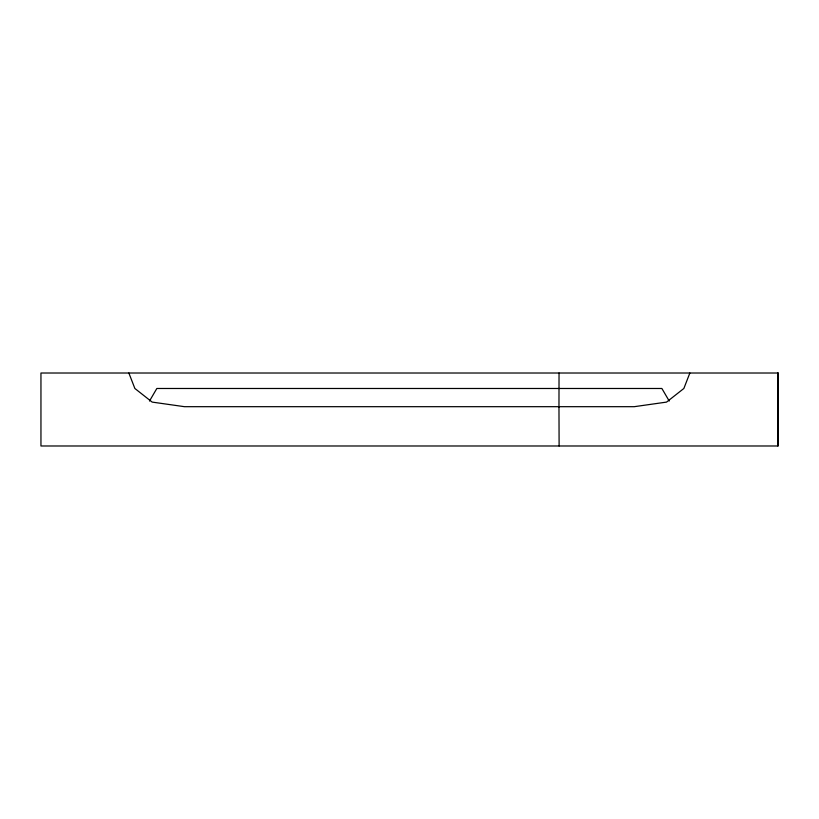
<?xml version="1.0" encoding="UTF-8"?>
<svg xmlns="http://www.w3.org/2000/svg" width="819" height="819" viewBox="0 0 819 819"><rect width="100%" height="100%" fill="white"/><g stroke="black" fill="none" stroke-linecap="round" stroke-linejoin="round"><path stroke-width="1.23" d="M559.039 373.014L558.967 407.145M689.864 373.014L683.855 388.482L666.553 402.098L634.254 406.685L184.48 406.685L152.17 402.098L134.869 388.482L128.859 373.014M149.498 401.044L156.838 388.482L661.885 388.482L669.225 401.044M558.967 406.685L559.111 445.986M777.917 373.014L777.917 445.986M778.05 373.014L40.95 373.014L40.95 445.986L778.05 445.986L778.05 373.014"/></g></svg>
